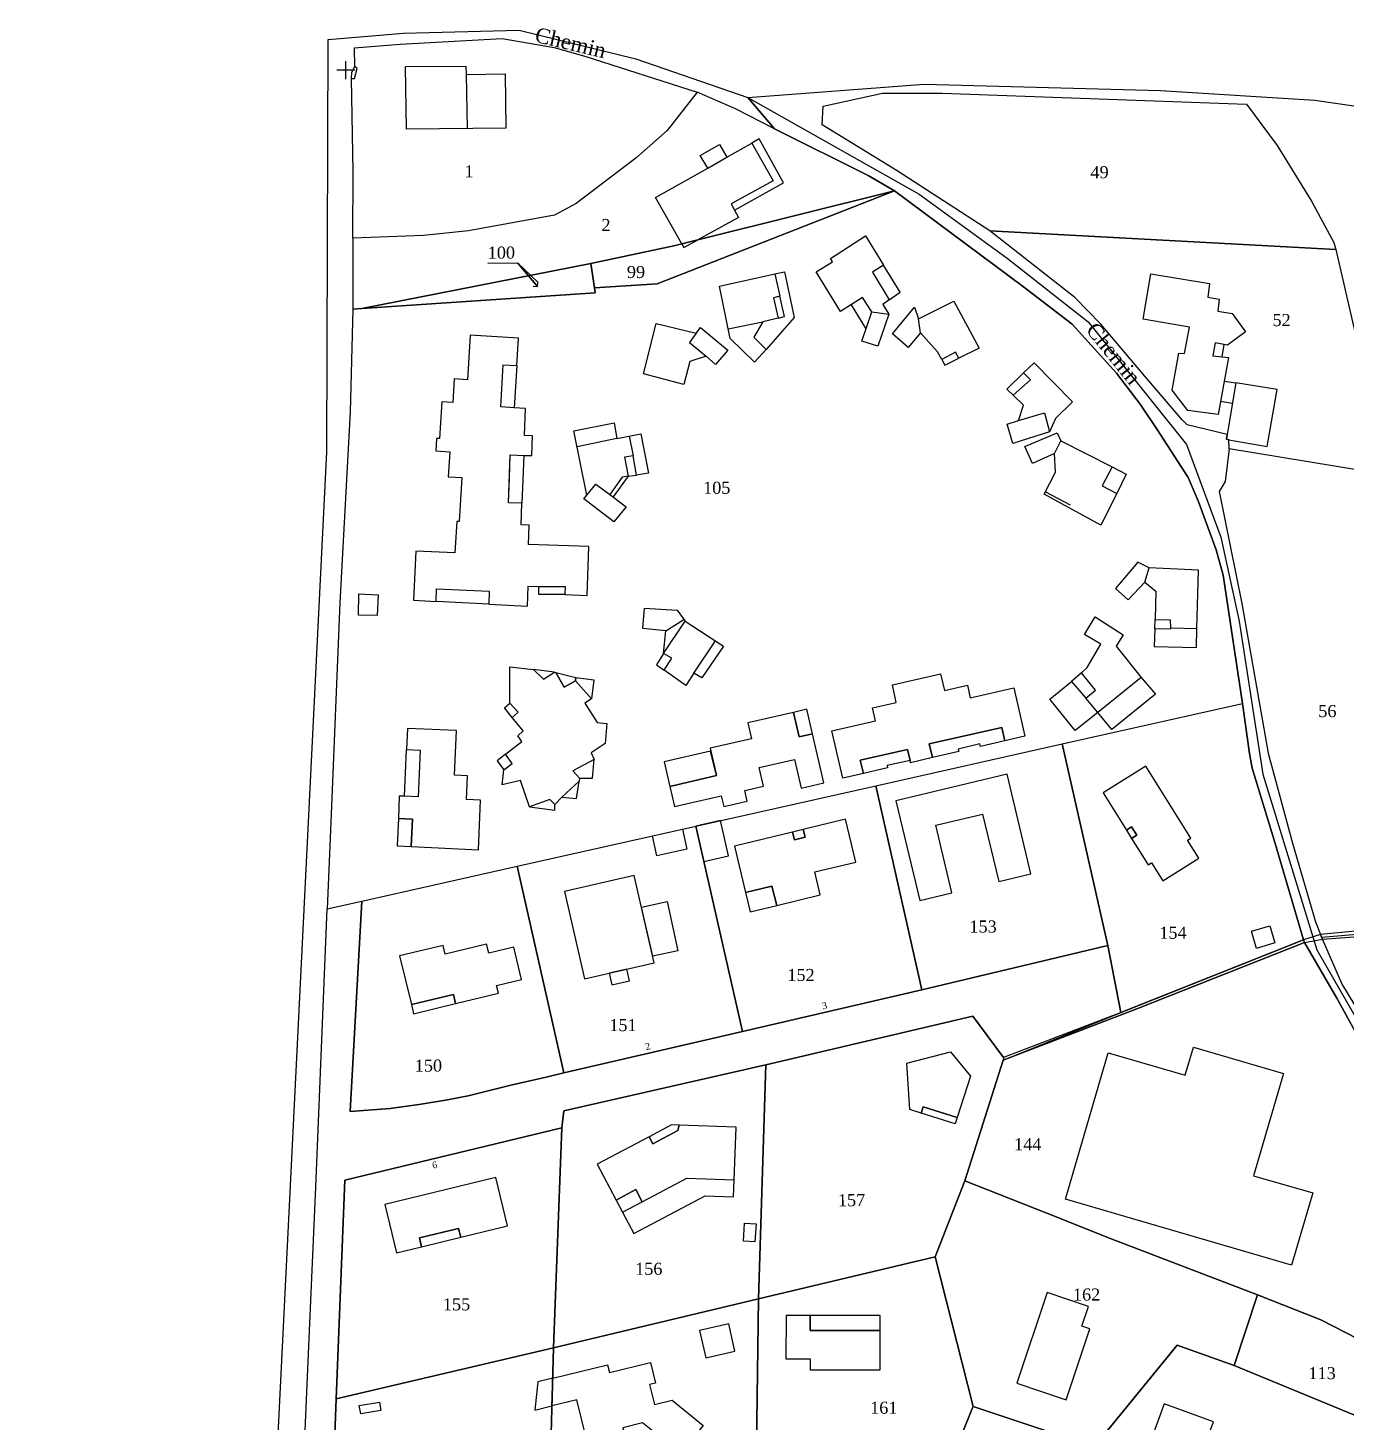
# Model space of a CAD drawing. Extents: x 1208069 to 1208800, y 6151633 to 6153055.
# Drawn here: x 1208068.9 to 1208287.8, y 6152823.7 to 6153055.2 of the extents above; entities that cross this region are included whole.
import ezdxf

# ---------------------------------------------------------------- set-up
doc = ezdxf.new("R2010")
doc.units = 0
doc.linetypes.add('CONTINU', pattern=[0])
doc.layers.get('0').update_dxf_attribs({"linetype": 'CONTINU'})
for name, color, linetype in [('1LIEUDIT', 7, 'CONTINU'), ('1PARCELLE', 7, 'CONTINU'), ('1SECTION', 7, 'CONTINU'), ('1SUBDSECT', 7, 'CONTINU'), ('1TRONFLUV', 7, 'CONTINU'), ('1ZONCOMM', 7, 'CONTINU'), ('3BATIDUR', 7, 'CONTINU'), ('3BATILEGER', 7, 'CONTINU'), ('3CALVAIRE', 7, 'CONTINU'), ('3FISCLINE', 7, 'CONTINUOUS'), ('3FLECHEPAR', 7, 'CONTINU'), ('3NUMVOIE', 7, 'CONTINU'), ('3PARCELLETEX', 7, 'CONTINU'), ('3PONT', 7, 'CONTINU'), ('3SENTIER', 7, 'CONTINU'), ('3ZONCOMMTEX', 7, 'CONTINU')]:
    doc.layers.add(name, color=color, linetype=linetype)
doc.styles.get("Standard").update_dxf_attribs({"font": 'Times New Roman'})

# ---------------------------------------------------------------- blocks, each defined once
blk = doc.blocks.new('DETATOPO')
for points in [[(-1.5, 0), (1.5, 0)], [(0, -1.5), (0, 1.5)]]:
    blk.add_lwpolyline(points)

msp = doc.modelspace()

# ---------------------------------------------------------------- linework, layer by layer
at = {"layer": '1LIEUDIT'}
for points in [[(1208107.63, 6152763.56), (1208118.57, 6152984.8), (1208118.78, 6153053.29), (1208131.3, 6153054.3), (1208150.49, 6153054.81), (1208169.85, 6153050.05), (1208188.46, 6153043.63), (1208192.91, 6153038.41), (1208208.43, 6153030.7), (1208212.81, 6153028.14), (1208234.24, 6153012.19), (1208242.3, 6153006), (1208249.64, 6152997.84), (1208253.62, 6152992.71), (1208256.44, 6152988.49), (1208261.54, 6152980.52), (1208263.2, 6152976.65), (1208266.21, 6152968.51), (1208267.38, 6152964.32), (1208270.59, 6152943.04), (1208271.72, 6152934.73), (1208272.2, 6152932.29), (1208276.02, 6152919.77), (1208280.72, 6152903.78), (1208280.89, 6152903.31), (1208286.24, 6152894.09), (1208295.55, 6152877.19)], [(1208295.55, 6152877.19), (1208286.24, 6152894.09), (1208280.89, 6152903.31), (1208280.72, 6152903.78), (1208276.02, 6152919.77), (1208272.2, 6152932.29), (1208271.72, 6152934.73), (1208270.59, 6152943.04), (1208267.38, 6152964.32), (1208266.21, 6152968.51), (1208263.2, 6152976.65), (1208261.54, 6152980.52), (1208256.44, 6152988.49), (1208253.62, 6152992.71), (1208249.64, 6152997.84), (1208242.3, 6153006), (1208234.24, 6153012.19), (1208212.81, 6153028.14), (1208208.43, 6153030.7), (1208192.91, 6153038.41), (1208188.46, 6153043.63), (1208217.72, 6153045.84), (1208256.95, 6153044.78), (1208282.58, 6153043.2), (1208303.16, 6153040.18)]]:
    msp.add_lwpolyline(points, dxfattribs=at)
at = {"layer": '1PARCELLE'}
for points in [[(1208180.04, 6153044.53), (1208175.09, 6153038.15), (1208169.86, 6153033.55), (1208159.95, 6153026.01), (1208156.39, 6153024.11), (1208142.06, 6153021.49), (1208134.64, 6153020.7), (1208122.9, 6153020.3), (1208122.96, 6153031.33), (1208122.69, 6153046.78), (1208123.16, 6153046.8), (1208123.63, 6153048.46), (1208123.24, 6153048.76), (1208123.18, 6153051.9), (1208130.75, 6153052.49), (1208147.67, 6153053.43), (1208156.29, 6153051.96), (1208161.38, 6153050.47), (1208180.04, 6153044.53)], [(1208122.9, 6153008.5), (1208124.4, 6153008.62), (1208162.38, 6153016.07), (1208176.18, 6153019.01), (1208177.5, 6153019.33), (1208180.15, 6153020), (1208212.81, 6153028.14), (1208208.43, 6153030.7), (1208192.91, 6153038.41), (1208186.41, 6153041.76), (1208180.04, 6153044.53), (1208175.09, 6153038.15), (1208169.86, 6153033.55), (1208159.95, 6153026.01), (1208156.39, 6153024.11), (1208142.06, 6153021.49), (1208134.64, 6153020.7), (1208122.9, 6153020.3), (1208122.9, 6153008.5)], [(1208228.63, 6153021.47), (1208213.24, 6153031.46), (1208200.81, 6153039.12), (1208200.97, 6153042.19), (1208210.83, 6153044.36), (1208220.73, 6153044.33), (1208271.23, 6153042.55), (1208276.32, 6153035.66), (1208282.03, 6153026.44), (1208285.75, 6153019.54), (1208286.09, 6153018.38), (1208228.63, 6153021.47)], [(1208118.63, 6152908.91), (1208124.39, 6152910.2), (1208150.18, 6152916), (1208179.84, 6152922.66), (1208209.73, 6152929.37), (1208240.62, 6152936.31), (1208270.59, 6152943.04), (1208267.38, 6152964.32), (1208266.21, 6152968.51), (1208263.2, 6152976.65), (1208261.54, 6152980.52), (1208256.44, 6152988.49), (1208253.62, 6152992.71), (1208249.64, 6152997.84), (1208242.3, 6153006), (1208234.24, 6153012.19), (1208212.81, 6153028.14), (1208173.42, 6153012.71), (1208163.02, 6153012.02), (1208163.14, 6153011.22), (1208124.4, 6153008.62), (1208122.9, 6153008.5), (1208122.44, 6152991.47), (1208120.75, 6152959.73), (1208119.26, 6152923.34), (1208118.63, 6152908.91)], [(1208163.02, 6153012.02), (1208173.42, 6153012.71), (1208212.81, 6153028.14), (1208180.15, 6153020), (1208177.5, 6153019.33), (1208176.18, 6153019.01), (1208162.38, 6153016.07), (1208163.02, 6153012.02)], [(1208228.63, 6153021.47), (1208286.09, 6153018.38), (1208292.59, 6152990.06), (1208294.58, 6152980.97), (1208268.34, 6152985.29), (1208268.31, 6152986.82), (1208267.9, 6152986.89), (1208268.03, 6152987.7), (1208261.42, 6152989.27), (1208260.57, 6152990.14), (1208254.39, 6152997.36), (1208247.07, 6153006.02), (1208242.77, 6153010.42), (1208228.63, 6153021.47)], [(1208124.4, 6153008.62), (1208163.14, 6153011.22), (1208163.02, 6153012.02), (1208162.38, 6153016.07), (1208124.4, 6153008.62)], [(1208283.71, 6152904.24), (1208299.51, 6152905.57), (1208303.55, 6152906.63), (1208303.5, 6152907.18), (1208299.71, 6152951.89), (1208294.58, 6152980.97), (1208268.34, 6152985.29), (1208267.7, 6152979.88), (1208266.7, 6152978.22), (1208270.47, 6152959.64), (1208274.84, 6152934.77), (1208278.9, 6152919.81), (1208282.71, 6152906.76), (1208283.53, 6152904.69), (1208283.71, 6152904.24)], [(1208240.62, 6152936.31), (1208270.59, 6152943.04), (1208271.72, 6152934.73), (1208272.2, 6152932.29), (1208276.02, 6152919.77), (1208280.72, 6152903.78), (1208250.4, 6152891.7), (1208248.23, 6152902.84), (1208240.62, 6152936.31)], [(1208209.73, 6152929.37), (1208240.62, 6152936.31), (1208248.23, 6152902.84), (1208217.35, 6152895.47), (1208209.73, 6152929.37)], [(1208179.84, 6152922.66), (1208209.73, 6152929.37), (1208217.35, 6152895.47), (1208187.59, 6152888.57), (1208179.84, 6152922.66)], [(1208150.18, 6152916), (1208179.84, 6152922.66), (1208187.59, 6152888.57), (1208157.93, 6152881.68), (1208150.18, 6152916)], [(1208124.39, 6152910.2), (1208150.18, 6152916), (1208157.93, 6152881.68), (1208154.99, 6152880.98), (1208149.12, 6152879.67), (1208142.04, 6152877.89), (1208138.58, 6152877.2), (1208134.25, 6152876.51), (1208129.1, 6152875.76), (1208122.45, 6152875.25), (1208124.39, 6152910.2)], [(1208304.66, 6152869.96), (1208297.34, 6152879.55), (1208287.06, 6152896.55), (1208283.87, 6152903.89), (1208283.71, 6152904.24), (1208299.51, 6152905.57), (1208303.55, 6152906.63), (1208303.62, 6152906.08), (1208306.08, 6152887.03), (1208304.6, 6152884.33), (1208304.36, 6152878.27), (1208304.29, 6152873.95), (1208304.66, 6152869.96)], [(1208302.01, 6152831.24), (1208283.58, 6152840.66), (1208273.06, 6152844.83), (1208248.78, 6152854.16), (1208238.1, 6152858.42), (1208224.48, 6152863.78), (1208230.85, 6152883.78), (1208253.05, 6152892.34), (1208280.89, 6152903.31), (1208286.24, 6152894.09), (1208295.55, 6152877.19), (1208297.9, 6152874.13), (1208303.59, 6152867.62), (1208304.74, 6152857.95), (1208304.69, 6152856.02), (1208304.32, 6152852.42), (1208304.68, 6152839.48), (1208302.01, 6152831.24)], [(1208230.93, 6152884.26), (1208230.85, 6152883.78), (1208224.48, 6152863.78), (1208219.58, 6152851.13), (1208190.24, 6152844.19), (1208191.43, 6152883.01), (1208225.83, 6152891.1), (1208230.93, 6152884.26)], [(1208157.91, 6152875.41), (1208191.43, 6152883.01), (1208190.24, 6152844.19), (1208156.2, 6152836.04), (1208157.57, 6152872.54), (1208157.91, 6152875.41)], [(1208121.53, 6152863.89), (1208157.57, 6152872.54), (1208156.2, 6152836.04), (1208120.12, 6152827.59), (1208121.53, 6152863.89)], [(1208219.58, 6152851.13), (1208224.48, 6152863.78), (1208238.1, 6152858.42), (1208248.78, 6152854.16), (1208273.06, 6152844.83), (1208269.18, 6152833.12), (1208259.71, 6152836.5), (1208245.97, 6152819.61), (1208225.86, 6152826.29), (1208219.58, 6152851.13)], [(1208189.75, 6152807.5), (1208190.24, 6152844.19), (1208219.58, 6152851.13), (1208225.86, 6152826.29), (1208225.75, 6152826.09), (1208220.5, 6152813), (1208189.75, 6152807.5)], [(1208156.2, 6152836.04), (1208190.24, 6152844.19), (1208189.75, 6152807.5), (1208155.26, 6152801.53), (1208156.2, 6152836.04)], [(1208303.76, 6152830.35), (1208295.37, 6152822.34), (1208269.18, 6152833.12), (1208273.06, 6152844.83), (1208283.58, 6152840.66), (1208302.01, 6152831.24), (1208303.76, 6152830.35)], [(1208120.12, 6152827.59), (1208156.2, 6152836.04), (1208155.26, 6152801.53), (1208118.89, 6152795.16), (1208120.12, 6152827.59)], [(1208269.18, 6152833.12), (1208295.37, 6152822.34), (1208294.45, 6152821.25), (1208291.74, 6152817.56), (1208288.24, 6152812.79), (1208281.17, 6152803.16), (1208275.13, 6152798.19), (1208242.47, 6152810.63), (1208245.97, 6152819.61), (1208259.71, 6152836.5), (1208269.18, 6152833.12)]]:
    msp.add_lwpolyline(points, close=True, dxfattribs=at)
for points in [[(1208113.42, 6152786.73), (1208115.73, 6152840.13), (1208115.73, 6152840.13), (1208116.76, 6152862.71), (1208118.63, 6152908.91), (1208124.39, 6152910.2), (1208122.45, 6152875.25), (1208129.1, 6152875.76), (1208134.25, 6152876.51), (1208138.58, 6152877.2), (1208142.04, 6152877.89), (1208149.12, 6152879.67), (1208154.99, 6152880.98), (1208157.93, 6152881.68), (1208187.59, 6152888.57), (1208217.35, 6152895.47), (1208248.23, 6152902.84), (1208250.4, 6152891.7), (1208249.98, 6152891.54), (1208230.93, 6152884.26), (1208225.83, 6152891.1), (1208191.43, 6152883.01), (1208157.91, 6152875.41), (1208157.57, 6152872.54), (1208121.53, 6152863.89), (1208120.12, 6152827.59), (1208118.89, 6152795.16)], [(1208220.5, 6152813), (1208225.75, 6152826.09), (1208225.86, 6152826.29), (1208245.97, 6152819.61)]]:
    msp.add_lwpolyline(points, dxfattribs=at)
at = {"layer": '1SECTION'}
msp.add_lwpolyline([(1208314.12, 6152584.87), (1208305.82, 6152596.95), (1208296.86, 6152616.06), (1208294.71, 6152618.97), (1208280.54, 6152624.46), (1208272.68, 6152631.04), (1208269.15, 6152642.18), (1208169.44, 6152703.63), (1208095.33, 6152729.45), (1208068.94, 6152739.84), (1208079.58, 6152751.73), (1208107.63, 6152763.56), (1208118.57, 6152984.8), (1208118.78, 6153053.29), (1208131.3, 6153054.3), (1208150.49, 6153054.81), (1208169.85, 6153050.05), (1208188.46, 6153043.63), (1208217.72, 6153045.84), (1208256.95, 6153044.78), (1208282.58, 6153043.2), (1208303.16, 6153040.18), (1208404.16, 6153015.8)], dxfattribs=at)
at = {"layer": '1SUBDSECT'}
msp.add_lwpolyline([(1208314.12, 6152584.87), (1208305.82, 6152596.95), (1208296.86, 6152616.06), (1208294.71, 6152618.97), (1208280.54, 6152624.46), (1208272.68, 6152631.04), (1208269.15, 6152642.18), (1208169.44, 6152703.63), (1208095.33, 6152729.45), (1208068.94, 6152739.84), (1208079.58, 6152751.73), (1208107.63, 6152763.56), (1208118.57, 6152984.8), (1208118.78, 6153053.29), (1208131.3, 6153054.3), (1208150.49, 6153054.81), (1208169.85, 6153050.05), (1208188.46, 6153043.63), (1208217.72, 6153045.84), (1208256.95, 6153044.78), (1208282.58, 6153043.2), (1208303.16, 6153040.18), (1208404.16, 6153015.8)], dxfattribs=at)
at = {"layer": '1TRONFLUV'}
for points in [[(1208303.55, 6152906.63), (1208303.5, 6152907.18), (1208300.39, 6152906.51), (1208295.68, 6152905.82), (1208283.53, 6152904.69), (1208283.71, 6152904.24), (1208283.87, 6152903.89), (1208298.01, 6152904.92), (1208303.62, 6152906.08), (1208303.55, 6152906.63)], [(1208230.85, 6152883.78), (1208249.98, 6152891.54), (1208280.72, 6152903.78), (1208280.89, 6152903.31), (1208253.05, 6152892.34), (1208230.85, 6152883.78)]]:
    msp.add_lwpolyline(points, close=True, dxfattribs=at)
at = {"layer": '1ZONCOMM'}
for points in [[(1208118.78, 6153053.29), (1208131.3, 6153054.3), (1208150.49, 6153054.81), (1208169.85, 6153050.05), (1208188.46, 6153043.63), (1208217.72, 6153045.84), (1208256.95, 6153044.78), (1208282.58, 6153043.2), (1208303.16, 6153040.18), (1208404.16, 6153015.8), (1208473.63, 6152994.56), (1208507.54, 6152984.18), (1208544.46, 6152971.47), (1208580.65, 6152961.74), (1208632.74, 6152954.68), (1208664.65, 6152944.86), (1208683.61, 6152935.9), (1208703.79, 6152930.23), (1208716.59, 6152920.29), (1208727.88, 6152908.64), (1208743.94, 6152886.18), (1208739.65, 6152856.54)], [(1208118.78, 6153053.29), (1208131.3, 6153054.3), (1208150.49, 6153054.81), (1208169.85, 6153050.05), (1208188.46, 6153043.63), (1208217.72, 6153045.84), (1208256.95, 6153044.78), (1208282.58, 6153043.2), (1208303.16, 6153040.18), (1208404.16, 6153015.8), (1208473.63, 6152994.56), (1208507.54, 6152984.18), (1208544.46, 6152971.47), (1208580.65, 6152961.74), (1208632.74, 6152954.68), (1208664.65, 6152944.86), (1208683.61, 6152935.9), (1208703.79, 6152930.23), (1208716.59, 6152920.29), (1208727.88, 6152908.64), (1208743.94, 6152886.18), (1208739.65, 6152856.54)], [(1208118.78, 6153053.29), (1208131.3, 6153054.3), (1208150.49, 6153054.81), (1208169.85, 6153050.05), (1208188.46, 6153043.63), (1208217.72, 6153045.84), (1208256.95, 6153044.78), (1208282.58, 6153043.2), (1208303.16, 6153040.18), (1208404.16, 6153015.8), (1208473.63, 6152994.56), (1208507.54, 6152984.18), (1208544.46, 6152971.47), (1208580.65, 6152961.74), (1208632.74, 6152954.68), (1208664.65, 6152944.86), (1208683.61, 6152935.9), (1208703.79, 6152930.23), (1208716.59, 6152920.29), (1208727.88, 6152908.64), (1208743.94, 6152886.18), (1208739.65, 6152856.54)], [(1208188.46, 6153043.63), (1208216.91, 6153027.6), (1208231.53, 6153016.95), (1208244.96, 6153006.37), (1208261.26, 6152986.01), (1208266.96, 6152970.66), (1208270.04, 6152956.69), (1208273.97, 6152931.31), (1208282.93, 6152902.13), (1208297.15, 6152877.37), (1208317.07, 6152852.21), (1208328.16, 6152843.39), (1208341.19, 6152825.29), (1208348.7, 6152815.04)], [(1208188.46, 6153043.63), (1208216.91, 6153027.6), (1208231.53, 6153016.95), (1208244.96, 6153006.37), (1208261.26, 6152986.01), (1208266.96, 6152970.66), (1208270.04, 6152956.69), (1208273.97, 6152931.31), (1208282.93, 6152902.13), (1208297.15, 6152877.37), (1208317.07, 6152852.21), (1208328.16, 6152843.39), (1208341.19, 6152825.29), (1208348.7, 6152815.04)], [(1208188.46, 6153043.63), (1208216.91, 6153027.6), (1208231.53, 6153016.95), (1208244.96, 6153006.37), (1208261.26, 6152986.01), (1208266.96, 6152970.66), (1208270.04, 6152956.69), (1208273.97, 6152931.31), (1208282.93, 6152902.13), (1208297.15, 6152877.37), (1208317.07, 6152852.21), (1208328.16, 6152843.39), (1208341.19, 6152825.29), (1208348.7, 6152815.04)]]:
    msp.add_lwpolyline(points, dxfattribs=at)
at = {"layer": '3BATIDUR'}
for points in [[(1208131.61, 6153048.76), (1208141.67, 6153048.84), (1208141.71, 6153047.47), (1208148.17, 6153047.54), (1208148.28, 6153038.53), (1208131.79, 6153038.38), (1208131.61, 6153048.76)], [(1208186.24, 6153024.95), (1208186.91, 6153023.72), (1208180.15, 6153020), (1208177.5, 6153019.33), (1208173.14, 6153027.03), (1208181.8, 6153031.92), (1208180.55, 6153033.99), (1208183.77, 6153035.82), (1208184.99, 6153033.75), (1208189.11, 6153036.06), (1208192.66, 6153029.79), (1208185.68, 6153025.97), (1208186.24, 6153024.95)], [(1208180.15, 6153020), (1208177.5, 6153019.33), (1208177.85, 6153018.72), (1208180.15, 6153020)], [(1208211.95, 6153010.02), (1208210.86, 6153009.24), (1208211.85, 6153007.66), (1208210.03, 6153002.35), (1208207.39, 6153003.19), (1208209.02, 6153008.06), (1208207.52, 6153010.44), (1208203.82, 6153008.1), (1208199.8, 6153014.68), (1208202.49, 6153016.37), (1208202.18, 6153016.92), (1208207.97, 6153020.67), (1208210.98, 6153015.77), (1208209.15, 6153014.65), (1208211.95, 6153010.02)], [(1208193.48, 6153007.02), (1208190.97, 6153006.41), (1208189.47, 6153003.82), (1208191.49, 6153001.8), (1208189.57, 6152999.69), (1208185.51, 6153003.63), (1208183.73, 6153012.29), (1208192.94, 6153014.34), (1208193.79, 6153010.65), (1208192.72, 6153010.39), (1208193.48, 6153007.02)], [(1208268.24, 6153000.44), (1208266.56, 6152990.98), (1208261.5, 6152991.69), (1208258.9, 6152995.02), (1208259.99, 6153001.2), (1208260.97, 6153001.11), (1208261.77, 6153005.51), (1208254.07, 6153006.82), (1208255.37, 6153014.34), (1208265.09, 6153012.75), (1208264.8, 6153010.47), (1208266.73, 6153010.17), (1208266.49, 6153008.15), (1208268.87, 6153007.79), (1208271.07, 6153004.71), (1208268.08, 6153002.53), (1208266.07, 6153002.9), (1208265.68, 6153000.73), (1208268.24, 6153000.44)], [(1208220.66, 6153000.11), (1208219.93, 6153001.4), (1208217.14, 6153004.55), (1208215.08, 6153002.14), (1208212.48, 6153004.37), (1208216.14, 6153008.82), (1208216.8, 6153006.87), (1208222.64, 6153009.82), (1208226.86, 6153002.01), (1208223.5, 6153000.33), (1208222.94, 6153001.36), (1208220.66, 6153000.11)], [(1208173.25, 6153006.11), (1208179.88, 6153004.5), (1208180.58, 6153005.44), (1208185.12, 6153001.71), (1208183.12, 6152999.32), (1208181.57, 6153000.67), (1208178.83, 6152999.81), (1208177.84, 6152996), (1208171.12, 6152997.74), (1208173.25, 6153006.11)], [(1208133.36, 6152968.33), (1208132.98, 6152960.16), (1208136.71, 6152959.98), (1208136.8, 6152962.08), (1208145.53, 6152961.68), (1208145.44, 6152959.51), (1208151.86, 6152959.2), (1208151.98, 6152962.51), (1208153.78, 6152962.45), (1208158.13, 6152962.44), (1208158.08, 6152961.09), (1208161.8, 6152960.96), (1208162.07, 6152969.08), (1208152.06, 6152969.42), (1208152.17, 6152972.62), (1208150.85, 6152972.67), (1208150.96, 6152976.26), (1208148.73, 6152976.34), (1208148.87, 6152980.5), (1208149, 6152984.29), (1208151.3, 6152984.22), (1208152.59, 6152984.17), (1208152.7, 6152987.48), (1208151.38, 6152987.52), (1208151.53, 6152992.02), (1208149.68, 6152992.13), (1208147.45, 6152992.27), (1208147.86, 6152999.27), (1208150.09, 6152999.13), (1208150.37, 6153003.7), (1208142.37, 6153004.19), (1208141.92, 6152996.76), (1208139.73, 6152996.9), (1208139.49, 6152992.99), (1208137.66, 6152993.1), (1208137.29, 6152987.02), (1208136.77, 6152987.04), (1208136.65, 6152984.95), (1208138.97, 6152984.8), (1208138.73, 6152980.66), (1208140.97, 6152980.54), (1208140.53, 6152973.23), (1208140.13, 6152973.26), (1208139.82, 6152968.03), (1208133.36, 6152968.33)], [(1208234.22, 6152997.9), (1208235.98, 6152999.6), (1208242.38, 6152993.13), (1208239.55, 6152990.33), (1208238.52, 6152988.14), (1208232.44, 6152986.19), (1208231.52, 6152989.37), (1208233.37, 6152990), (1208234.22, 6152992.57), (1208232.5, 6152994.19), (1208235.36, 6152996.75), (1208234.22, 6152997.9)], [(1208268.03, 6152987.7), (1208267.9, 6152986.89), (1208268.31, 6152986.82), (1208274.67, 6152985.71), (1208276.31, 6152995.17), (1208269.47, 6152996.24), (1208268.03, 6152987.7)], [(1208168.57, 6152980.74), (1208167.61, 6152980.6), (1208165.56, 6152977.73), (1208168.28, 6152975.67), (1208166.24, 6152973.18), (1208161.21, 6152977.01), (1208161.73, 6152977.6), (1208159.58, 6152988.27), (1208166.26, 6152989.61), (1208166.73, 6152987.03), (1208170.67, 6152987.78), (1208171.96, 6152981.25), (1208170, 6152980.95), (1208169.42, 6152984.16), (1208167.96, 6152983.89), (1208168.57, 6152980.74)], [(1208234.44, 6152985.68), (1208239.83, 6152987.94), (1208240.41, 6152986.63), (1208248.95, 6152982.31), (1208247.31, 6152979.15), (1208249.71, 6152977.88), (1208247.08, 6152972.65), (1208237.65, 6152977.75), (1208239.53, 6152981.4), (1208239.37, 6152984.51), (1208235.7, 6152982.89), (1208234.44, 6152985.68)], [(1208258.61, 6152955.6), (1208263.01, 6152955.47), (1208263.26, 6152965.17), (1208255.07, 6152965.52), (1208253.23, 6152966.49), (1208249.47, 6152962.12), (1208251.6, 6152960.22), (1208254.37, 6152963.14), (1208256.17, 6152961.67), (1208256.07, 6152956.99), (1208258.59, 6152956.91), (1208258.61, 6152955.6)], [(1208123.87, 6152961.22), (1208127.09, 6152961.07), (1208126.92, 6152957.61), (1208123.81, 6152957.7), (1208123.87, 6152961.22)], [(1208174.44, 6152951.34), (1208174.82, 6152955.09), (1208171.04, 6152955.45), (1208171.31, 6152958.85), (1208176.73, 6152958.5), (1208178.03, 6152956.71), (1208184.44, 6152952.54), (1208180.83, 6152947.26), (1208179.51, 6152948.04), (1208178.16, 6152945.99), (1208174.56, 6152948.56), (1208175.85, 6152950.54), (1208174.44, 6152951.34)], [(1208243.86, 6152948.13), (1208244.81, 6152948.97), (1208247.09, 6152952.89), (1208244.37, 6152954.49), (1208246.13, 6152957.38), (1208250.78, 6152954.42), (1208249.62, 6152952.51), (1208253.77, 6152947.31), (1208246.56, 6152941.51), (1208244.55, 6152943.89), (1208246.18, 6152945.25), (1208243.86, 6152948.13)], [(1208159.83, 6152946.78), (1208162.53, 6152943.81), (1208161.41, 6152943.09), (1208163.44, 6152939.84), (1208165.05, 6152939.67), (1208164.77, 6152936.37), (1208162.45, 6152934.84), (1208162.94, 6152933.71), (1208159.41, 6152931.85), (1208160.52, 6152930.63), (1208160.44, 6152930.1), (1208157.57, 6152927.48), (1208156.43, 6152926.27), (1208155.61, 6152927.1), (1208152.22, 6152925.86), (1208150.74, 6152930.25), (1208147.67, 6152929.52), (1208147.96, 6152932.03), (1208149.34, 6152933.04), (1208148.23, 6152934.61), (1208150.94, 6152936.69), (1208150.26, 6152937.67), (1208151.18, 6152938.46), (1208149.36, 6152940.7), (1208150.31, 6152941.58), (1208148.97, 6152943.09), (1208148.96, 6152949.13), (1208152.9, 6152948.64), (1208154.52, 6152947.07), (1208156.36, 6152948.2), (1208156.59, 6152948.17), (1208157.96, 6152945.74), (1208159.83, 6152946.78)], [(1208218.56, 6152936.32), (1208219.09, 6152934.03), (1208215.48, 6152933.19), (1208215.39, 6152933.58), (1208214.97, 6152935.39), (1208207.13, 6152933.6), (1208207.64, 6152931.39), (1208204.25, 6152930.61), (1208202.43, 6152938.5), (1208209.64, 6152940.16), (1208209.14, 6152942.29), (1208213.11, 6152943.2), (1208212.47, 6152946.12), (1208220.46, 6152947.96), (1208221.1, 6152945.2), (1208224.9, 6152946.07), (1208225.39, 6152943.95), (1208232.61, 6152945.62), (1208234.47, 6152937.57), (1208231.15, 6152936.8), (1208230.63, 6152939.02), (1208218.56, 6152936.32)], [(1208196.99, 6152937.49), (1208196.04, 6152941.54), (1208188.46, 6152939.79), (1208189.06, 6152937.17), (1208182.18, 6152935.6), (1208183.24, 6152931.04), (1208175.53, 6152929.25), (1208176.31, 6152925.89), (1208184.04, 6152927.68), (1208184.46, 6152925.89), (1208188.36, 6152926.8), (1208187.95, 6152928.56), (1208191.08, 6152929.28), (1208190.36, 6152932.38), (1208196.21, 6152933.74), (1208197.32, 6152928.96), (1208201.1, 6152929.83), (1208199.19, 6152938), (1208196.99, 6152937.49)], [(1208133.71, 6152927.54), (1208131.45, 6152927.63), (1208130.59, 6152927.65), (1208130.44, 6152923.9), (1208132.77, 6152923.81), (1208132.58, 6152919.3), (1208143.72, 6152918.74), (1208144.08, 6152926.98), (1208141.76, 6152927.08), (1208141.92, 6152931.01), (1208139.79, 6152931.11), (1208140.1, 6152938.52), (1208131.95, 6152938.87), (1208131.8, 6152935.39), (1208134.05, 6152935.28), (1208133.71, 6152927.54)], [(1208263.32, 6152917.35), (1208261.46, 6152920.31), (1208262.02, 6152920.66), (1208254.54, 6152932.6), (1208247.46, 6152928.17), (1208251.33, 6152921.98), (1208252.18, 6152922.52), (1208253.03, 6152921.17), (1208252.18, 6152920.63), (1208254.94, 6152916.22), (1208255.49, 6152916.56), (1208257.34, 6152913.59), (1208263.32, 6152917.35)], [(1208235.46, 6152914.75), (1208231.5, 6152931.26), (1208213.03, 6152926.83), (1208216.99, 6152910.33), (1208222.34, 6152911.59), (1208219.65, 6152922.79), (1208227.43, 6152924.66), (1208230.12, 6152913.48), (1208235.46, 6152914.75)], [(1208183.94, 6152923.59), (1208179.84, 6152922.66), (1208181.16, 6152916.8), (1208185.26, 6152917.71), (1208183.94, 6152923.59)], [(1208206.37, 6152916.7), (1208204.66, 6152923.79), (1208197.67, 6152922.1), (1208197.96, 6152920.84), (1208196.21, 6152920.4), (1208195.9, 6152921.67), (1208186.24, 6152919.33), (1208188.1, 6152911.63), (1208192.46, 6152912.71), (1208193.25, 6152909.5), (1208200.48, 6152911.25), (1208199.56, 6152915.05), (1208206.37, 6152916.7)], [(1208172.61, 6152921.03), (1208177.59, 6152922.15), (1208178.34, 6152918.83), (1208173.35, 6152917.71), (1208172.61, 6152921.03)], [(1208169.6, 6152914.44), (1208158.03, 6152911.8), (1208161.34, 6152897.3), (1208172.92, 6152899.95), (1208169.6, 6152914.44)], [(1208149.61, 6152902.56), (1208145.45, 6152901.55), (1208145.09, 6152903.05), (1208138.23, 6152901.4), (1208137.88, 6152902.86), (1208130.64, 6152901.1), (1208132.6, 6152893.02), (1208139.59, 6152894.72), (1208139.95, 6152893.2), (1208147.05, 6152894.91), (1208146.74, 6152896.18), (1208150.89, 6152897.17), (1208149.61, 6152902.56)], [(1208241.17, 6152860.71), (1208248.29, 6152885.03), (1208261.04, 6152881.3), (1208262.46, 6152885.95), (1208277.39, 6152881.6), (1208272.42, 6152864.61), (1208282.23, 6152861.76), (1208278.69, 6152849.77), (1208241.17, 6152860.71)], [(1208214.83, 6152883.29), (1208222.09, 6152885.18), (1208225.4, 6152881.15), (1208223.21, 6152874.27), (1208217.58, 6152876.06), (1208217.25, 6152875.02), (1208215.36, 6152875.62), (1208214.83, 6152883.29)], [(1208186.19, 6152863.91), (1208186.51, 6152872.65), (1208177.04, 6152873.01), (1208176.86, 6152872.14), (1208172.67, 6152869.92), (1208172.06, 6152871.07), (1208163.44, 6152866.51), (1208166.58, 6152860.58), (1208169.86, 6152862.31), (1208170.92, 6152860.29), (1208178.31, 6152864.21), (1208186.19, 6152863.91)], [(1208148.58, 6152856.28), (1208146.62, 6152864.32), (1208128.2, 6152859.84), (1208130.16, 6152851.8), (1208134.31, 6152852.82), (1208133.95, 6152854.3), (1208140.45, 6152855.87), (1208140.81, 6152854.4), (1208148.58, 6152856.28)], [(1208233.11, 6152830.17), (1208241.29, 6152827.41), (1208245.24, 6152839.18), (1208243.89, 6152839.63), (1208244.99, 6152842.91), (1208238.18, 6152845.2), (1208233.11, 6152830.17)], [(1208194.79, 6152834.22), (1208198.8, 6152834.22), (1208198.8, 6152832.37), (1208210.44, 6152832.37), (1208210.44, 6152838.9), (1208198.8, 6152838.9), (1208198.81, 6152841.43), (1208194.8, 6152841.43), (1208194.79, 6152834.22)], [(1208155.94, 6152826.4), (1208156.06, 6152830.98), (1208165.17, 6152833.19), (1208165.47, 6152831.92), (1208172.29, 6152833.58), (1208173.12, 6152830.17), (1208172.15, 6152829.94), (1208172.95, 6152826.62), (1208175.89, 6152827.33), (1208181.05, 6152823.14), (1208177.32, 6152818.47), (1208171, 6152823.57), (1208167.73, 6152822.77), (1208167.94, 6152821.91), (1208161.78, 6152820.41), (1208160.08, 6152827.42), (1208155.94, 6152826.4)], [(1208155.94, 6152826.4), (1208156.06, 6152830.98), (1208153.6, 6152830.38), (1208153.08, 6152825.7), (1208155.94, 6152826.4)], [(1208267.84, 6152807.08), (1208270.48, 6152814.27), (1208263.24, 6152816.94), (1208265.74, 6152823.74), (1208257.6, 6152826.73), (1208254.97, 6152819.58), (1208256.85, 6152818.89), (1208255.86, 6152816.19), (1208253.99, 6152816.87), (1208252.45, 6152812.71), (1208267.84, 6152807.08)]]:
    msp.add_lwpolyline(points, close=True, dxfattribs=at)
at = {"layer": '3BATILEGER'}
for points in [[(1208189.11, 6153036.06), (1208192.66, 6153029.79), (1208185.68, 6153025.97), (1208186.24, 6153024.95), (1208194.39, 6153029.49), (1208190.34, 6153036.75), (1208189.11, 6153036.06)], [(1208211.95, 6153010.02), (1208213.73, 6153011.31), (1208210.98, 6153015.77), (1208209.15, 6153014.65), (1208211.95, 6153010.02)], [(1208193.48, 6153007.02), (1208194.55, 6153007.28), (1208193.79, 6153010.65), (1208192.72, 6153010.39), (1208193.48, 6153007.02)], [(1208220.66, 6153000.11), (1208221.19, 6152999.18), (1208223.5, 6153000.33), (1208222.94, 6153001.36), (1208220.66, 6153000.11)], [(1208147.45, 6152992.27), (1208147.86, 6152999.27), (1208150.09, 6152999.13), (1208149.68, 6152992.13), (1208147.45, 6152992.27)], [(1208234.22, 6152997.9), (1208231.43, 6152995.18), (1208232.5, 6152994.19), (1208235.36, 6152996.75), (1208234.22, 6152997.9)], [(1208150.96, 6152976.26), (1208148.73, 6152976.34), (1208149, 6152984.29), (1208151.3, 6152984.22), (1208150.96, 6152976.26)], [(1208168.57, 6152980.74), (1208170, 6152980.95), (1208169.42, 6152984.16), (1208167.96, 6152983.89), (1208168.57, 6152980.74)], [(1208136.71, 6152959.98), (1208136.8, 6152962.08), (1208145.53, 6152961.68), (1208145.44, 6152959.51), (1208136.71, 6152959.98)], [(1208153.78, 6152962.45), (1208158.13, 6152962.44), (1208158.08, 6152961.09), (1208153.77, 6152961.1), (1208153.78, 6152962.45)], [(1208258.61, 6152955.6), (1208258.6, 6152955.36), (1208256.04, 6152955.4), (1208256.07, 6152956.99), (1208258.59, 6152956.91), (1208258.61, 6152955.6)], [(1208174.44, 6152951.34), (1208173.29, 6152949.45), (1208174.56, 6152948.56), (1208175.85, 6152950.54), (1208174.44, 6152951.34)], [(1208156.36, 6152948.2), (1208152.9, 6152948.64), (1208154.52, 6152947.07), (1208156.36, 6152948.2)], [(1208159.83, 6152946.78), (1208157.96, 6152945.74), (1208156.59, 6152948.17), (1208159.93, 6152947.33), (1208159.83, 6152946.78)], [(1208243.86, 6152948.13), (1208242.2, 6152946.67), (1208244.55, 6152943.89), (1208246.18, 6152945.25), (1208243.86, 6152948.13)], [(1208159.83, 6152946.78), (1208159.93, 6152947.33), (1208162.88, 6152946.95), (1208162.53, 6152943.81), (1208159.83, 6152946.78)], [(1208149.36, 6152940.7), (1208148.07, 6152942.29), (1208148.97, 6152943.09), (1208150.31, 6152941.58), (1208149.36, 6152940.7)], [(1208199.19, 6152938), (1208198.25, 6152942.05), (1208196.04, 6152941.54), (1208196.99, 6152937.49), (1208199.19, 6152938)], [(1208218.56, 6152936.32), (1208230.63, 6152939.02), (1208231.15, 6152936.8), (1208227.09, 6152935.87), (1208226.99, 6152936.3), (1208223.39, 6152935.43), (1208223.48, 6152935.04), (1208219.09, 6152934.03), (1208218.56, 6152936.32)], [(1208131.8, 6152935.39), (1208134.05, 6152935.28), (1208133.71, 6152927.54), (1208131.45, 6152927.63), (1208131.8, 6152935.39)], [(1208148.23, 6152934.61), (1208146.82, 6152933.52), (1208147.96, 6152932.03), (1208149.34, 6152933.04), (1208148.23, 6152934.61)], [(1208182.29, 6152935.11), (1208174.59, 6152933.32), (1208175.53, 6152929.25), (1208183.24, 6152931.04), (1208182.29, 6152935.11)], [(1208207.64, 6152931.39), (1208207.13, 6152933.6), (1208214.97, 6152935.39), (1208215.39, 6152933.58), (1208211.58, 6152932.71), (1208211.67, 6152932.32), (1208207.64, 6152931.39)], [(1208160.52, 6152930.63), (1208162.66, 6152930.6), (1208162.94, 6152933.71), (1208159.41, 6152931.85), (1208160.52, 6152930.63)], [(1208157.57, 6152927.48), (1208159.99, 6152927.22), (1208160.44, 6152930.1), (1208157.57, 6152927.48)], [(1208152.22, 6152925.86), (1208156.4, 6152925.31), (1208156.43, 6152926.27), (1208155.61, 6152927.1), (1208152.22, 6152925.86)], [(1208130.44, 6152923.9), (1208130.25, 6152919.39), (1208132.58, 6152919.3), (1208132.77, 6152923.81), (1208130.44, 6152923.9)], [(1208253.03, 6152921.17), (1208252.18, 6152922.52), (1208251.33, 6152921.98), (1208252.18, 6152920.63), (1208253.03, 6152921.17)], [(1208197.96, 6152920.84), (1208197.67, 6152922.1), (1208195.9, 6152921.67), (1208196.21, 6152920.4), (1208197.96, 6152920.84)], [(1208193.25, 6152909.5), (1208192.46, 6152912.71), (1208188.1, 6152911.63), (1208188.87, 6152908.44), (1208193.25, 6152909.5)], [(1208170.8, 6152909.22), (1208175.08, 6152910.15), (1208176.86, 6152901.95), (1208172.67, 6152901.04), (1208170.8, 6152909.22)], [(1208272.9, 6152902.36), (1208272.05, 6152905.22), (1208275.12, 6152906.13), (1208275.97, 6152903.26), (1208272.9, 6152902.36)], [(1208168.35, 6152898.91), (1208165.42, 6152898.24), (1208165.87, 6152896.29), (1208168.8, 6152896.96), (1208168.35, 6152898.91)], [(1208139.59, 6152894.72), (1208132.6, 6152893.02), (1208132.97, 6152891.52), (1208139.95, 6152893.2), (1208139.59, 6152894.72)], [(1208217.25, 6152875.02), (1208217.58, 6152876.06), (1208223.21, 6152874.27), (1208222.87, 6152873.22), (1208217.25, 6152875.02)], [(1208176.86, 6152872.14), (1208177.04, 6152873.01), (1208175.8, 6152873.06), (1208172.06, 6152871.07), (1208172.67, 6152869.92), (1208176.86, 6152872.14)], [(1208170.92, 6152860.29), (1208169.86, 6152862.31), (1208166.58, 6152860.58), (1208167.65, 6152858.56), (1208170.92, 6152860.29)], [(1208140.81, 6152854.4), (1208140.45, 6152855.87), (1208133.95, 6152854.3), (1208134.31, 6152852.82), (1208140.81, 6152854.4)], [(1208189.64, 6152853.64), (1208187.74, 6152853.75), (1208187.93, 6152856.76), (1208189.82, 6152856.64), (1208189.64, 6152853.64)], [(1208181.47, 6152834.36), (1208186.3, 6152835.46), (1208185.28, 6152840), (1208180.44, 6152838.91), (1208181.47, 6152834.36)], [(1208198.8, 6152838.9), (1208210.44, 6152838.9), (1208210.45, 6152841.43), (1208198.81, 6152841.43), (1208198.8, 6152838.9)], [(1208127.56, 6152825.66), (1208124.19, 6152825.08), (1208123.96, 6152826.45), (1208127.33, 6152827.03), (1208127.56, 6152825.66)]]:
    msp.add_lwpolyline(points, close=True, dxfattribs=at)
at = {"layer": '3FISCLINE'}
for points in [[(1208141.71, 6153047.47), (1208141.88, 6153038.47)], [(1208181.8, 6153031.92), (1208184.99, 6153033.75)], [(1208192.94, 6153014.34), (1208194.52, 6153014.67), (1208196.16, 6153007.1), (1208191.49, 6153001.8)], [(1208205.59, 6153009.22), (1208208.05, 6153005.2)], [(1208185.18, 6153005.22), (1208190.97, 6153006.41)], [(1208209.02, 6153008.06), (1208211.85, 6153007.66)], [(1208217.14, 6153004.55), (1208216.8, 6153006.87)], [(1208179.88, 6153004.5), (1208178.78, 6153002.96), (1208181.57, 6153000.67)], [(1208267.49, 6153002.64), (1208267.14, 6153000.57)], [(1208267.55, 6152996.54), (1208269.47, 6152996.24)], [(1208266.95, 6152993.21), (1208268.9, 6152992.87)], [(1208233.37, 6152990), (1208237.69, 6152991.29), (1208238.52, 6152988.14)], [(1208168.74, 6152987.41), (1208169.42, 6152984.16)], [(1208166.73, 6152987.03), (1208160.1, 6152985.64)], [(1208239.37, 6152984.51), (1208240.41, 6152986.63)], [(1208168.57, 6152980.74), (1208166.1, 6152977.31)], [(1208248.95, 6152982.31), (1208251.29, 6152981.07), (1208249.71, 6152977.88)], [(1208161.73, 6152977.6), (1208163.24, 6152979.46), (1208165.56, 6152977.73)], [(1208237.86, 6152978.17), (1208241.97, 6152976.03)], [(1208254.37, 6152963.14), (1208255.07, 6152965.52)], [(1208174.44, 6152951.34), (1208178.03, 6152956.71)], [(1208174.82, 6152955.09), (1208177.86, 6152956.94)], [(1208256.04, 6152955.4), (1208255.91, 6152952.5), (1208262.96, 6152952.32), (1208263.01, 6152955.47)], [(1208179.51, 6152948.04), (1208183.12, 6152953.4)], [(1208253.77, 6152947.31), (1208256.12, 6152944.59), (1208248.88, 6152938.69), (1208246.56, 6152941.51), (1208242.8, 6152938.51), (1208238.59, 6152943.76), (1208242.2, 6152946.67)], [(1208167.65, 6152858.56), (1208169.52, 6152855.02), (1208181.35, 6152861.29), (1208186.07, 6152861.11), (1208186.19, 6152863.91)]]:
    msp.add_lwpolyline(points, dxfattribs=at)
at = {"layer": '3FLECHEPAR'}
msp.add_lwpolyline([(1208152.84, 6153012.31), (1208153.54, 6153012.26), (1208150.29, 6153016.11), (1208153.54, 6153012.26), (1208153.6, 6153012.96), (1208150.29, 6153016.11), (1208145.28, 6153016.08)], dxfattribs=at)
at = {"layer": '3PONT'}
msp.add_lwpolyline([(1208283.87, 6152903.89), (1208283.71, 6152904.24), (1208283.53, 6152904.69), (1208280.72, 6152903.78), (1208280.89, 6152903.31), (1208283.87, 6152903.89)], close=True, dxfattribs=at)
at = {"layer": '3SENTIER'}
msp.add_lwpolyline([(1208122.69, 6153046.78), (1208122.73, 6153047.83), (1208123.24, 6153048.76)], dxfattribs=at)

# ---------------------------------------------------------------- block references
at = {"layer": '3CALVAIRE', "rotation": 90}
msp.add_blockref('DETATOPO', (1208121.72, 6153048.16), dxfattribs=at)

# ---------------------------------------------------------------- texts
at = {"layer": '3NUMVOIE'}
for s, rotation, p in [('3', 13.3, (1208200.92, 6152892.22)), ('2', 12.5, (1208171.56, 6152885.47)), ('6', 12.5, (1208136.19, 6152865.78))]:
    msp.add_text(s, height=1.1, rotation=rotation, dxfattribs=at).set_placement(p)
at = {"layer": '3PARCELLETEX'}
for s, p in [('1', (1208141.43, 6153030.38)), ('49', (1208245.34, 6153030.23)), ('2', (1208164.16, 6153021.47)), ('100', (1208145.28, 6153016.88)), ('99', (1208168.38, 6153013.66)), ('52', (1208275.56, 6153005.68)), ('105', (1208181.04, 6152977.84)), ('56', (1208283.16, 6152940.76)), ('153', (1208225.25, 6152904.99)), ('154', (1208256.77, 6152903.96)), ('152', (1208195.02, 6152896.95)), ('151', (1208165.46, 6152888.62)), ('150', (1208133.17, 6152881.9)), ('156', (1208169.75, 6152848.16)), ('155', (1208137.84, 6152842.26)), ('162', (1208242.43, 6152843.89)), ('113', (1208281.53, 6152830.84)), ('161', (1208208.77, 6152825.1))]:
    msp.add_text(s, height=2, dxfattribs=at).set_placement(p)
for s, rotation, p in [('144', 360, (1208232.66, 6152868.84)), ('157', 0.7, (1208203.43, 6152859.53))]:
    msp.add_text(s, height=2, rotation=rotation, dxfattribs=at).set_placement(p)
at = {"layer": '3ZONCOMMTEX'}
for rotation, p in [(346.5, (1208152.93, 6153052.92)), (346.5, (1208152.93, 6153052.92)), (346.5, (1208152.93, 6153052.92)), (308.9, (1208244.46, 6153005)), (308.9, (1208244.46, 6153005)), (308.9, (1208244.46, 6153005))]:
    msp.add_text('Chemin', height=2.5, rotation=rotation, dxfattribs=at).set_placement(p)

doc.saveas('drawing.dxf')
